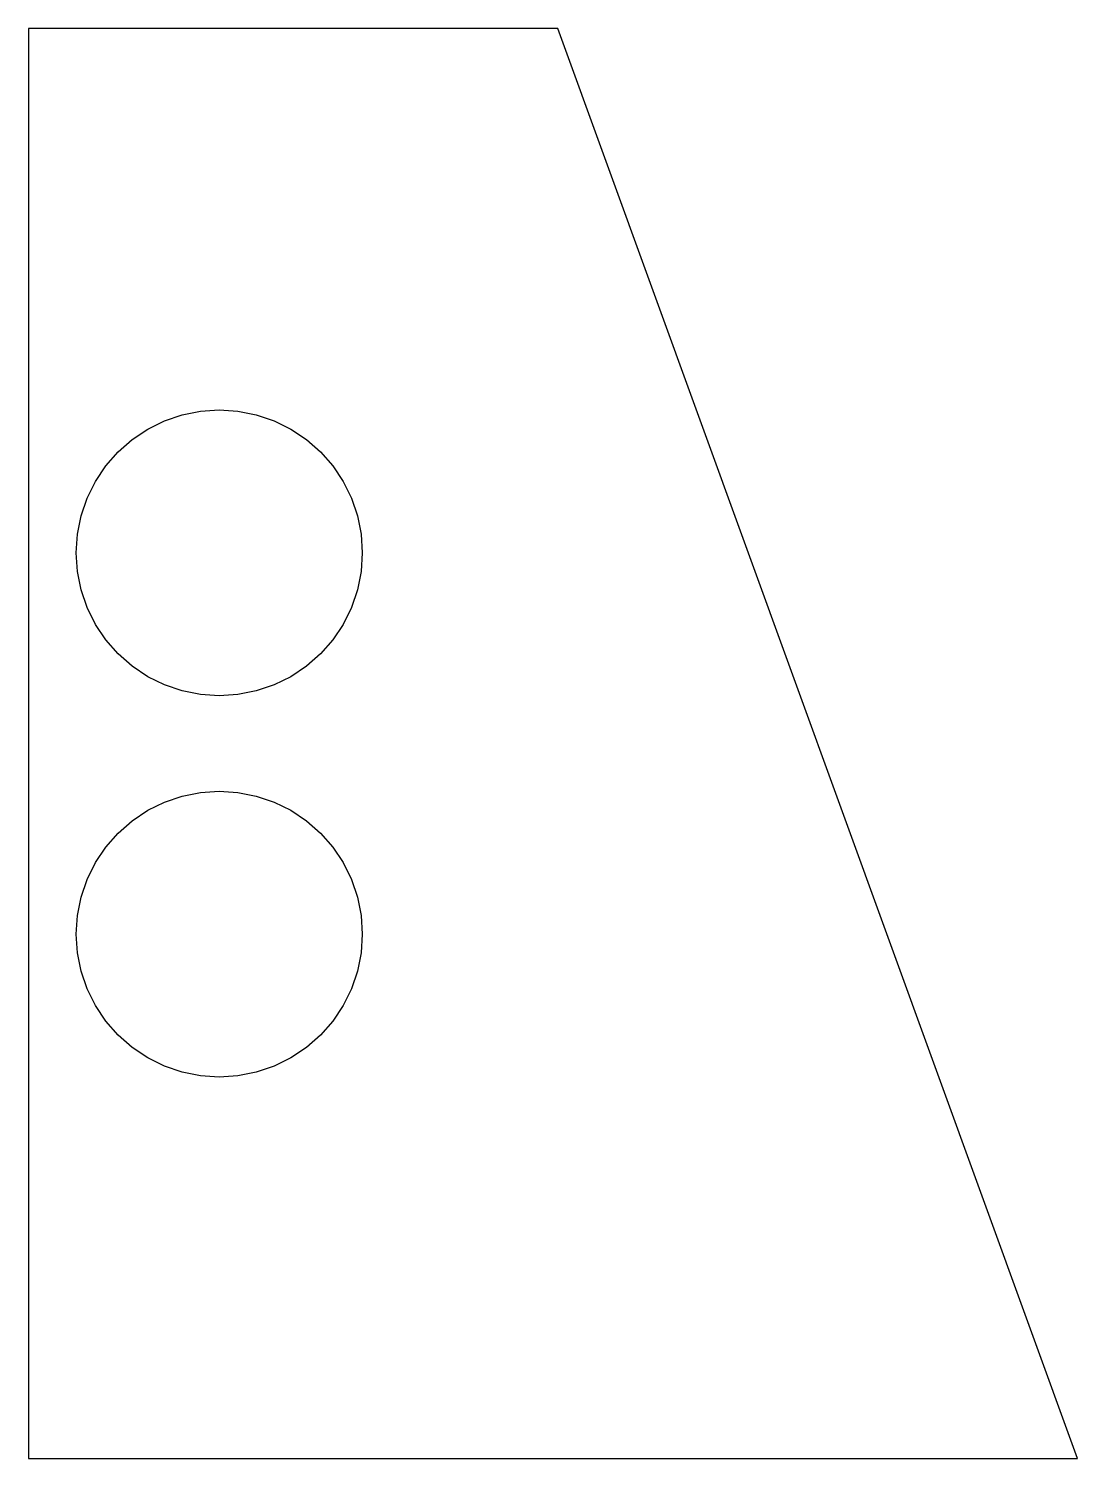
# Model space of a CAD drawing. Header units: metres. Extents: x 0 to 110, y 0 to 150.
import ezdxf

# ---------------------------------------------------------------- set-up
doc = ezdxf.new("R2010")
doc.units = ezdxf.units.M

msp = doc.modelspace()

# ---------------------------------------------------------------- linework, layer by layer
for p, q in [((55.5, 150), (0, 150)), ((0, 150), (0, 0)), ((110, 0), (55.5, 150)), ((16.1177, 109.489), (18.0421, 109.872)), ((18.0421, 109.872), (20, 110)), ((20, 110), (21.9579, 109.872)), ((21.9579, 109.872), (23.8823, 109.489)), ((12.5, 107.99), (14.2597, 108.858)), ((14.2597, 108.858), (16.1177, 109.489)), ((23.8823, 109.489), (25.7402, 108.858)), ((25.7402, 108.858), (27.5, 107.99)), ((9.39339, 105.607), (10.8686, 106.9)), ((10.8686, 106.9), (12.5, 107.99)), ((27.5, 107.99), (29.1314, 106.9)), ((29.1314, 106.9), (30.6066, 105.607)), ((8.09969, 104.131), (9.39339, 105.607)), ((30.6066, 105.607), (31.9003, 104.131)), ((7.00961, 102.5), (8.09969, 104.131)), ((31.9003, 104.131), (32.9904, 102.5)), ((6.1418, 100.74), (7.00961, 102.5)), ((32.9904, 102.5), (33.8582, 100.74)), ((5.51111, 98.8823), (6.1418, 100.74)), ((33.8582, 100.74), (34.4889, 98.8823)), ((5.12833, 96.9579), (5.51111, 98.8823)), ((34.4889, 98.8823), (34.8717, 96.9579)), ((5, 95), (5.12833, 96.9579)), ((34.8717, 96.9579), (35, 95)), ((5.12833, 93.0421), (5, 95)), ((35, 95), (34.8717, 93.0421)), ((5.51111, 91.1177), (5.12833, 93.0421)), ((34.8717, 93.0421), (34.4889, 91.1177)), ((6.1418, 89.2597), (5.51111, 91.1177)), ((34.4889, 91.1177), (33.8582, 89.2597)), ((7.00961, 87.5), (6.1418, 89.2597)), ((33.8582, 89.2597), (32.9904, 87.5)), ((8.09969, 85.8686), (7.00961, 87.5)), ((32.9904, 87.5), (31.9003, 85.8686)), ((9.39339, 84.3934), (8.09969, 85.8686)), ((31.9003, 85.8686), (30.6066, 84.3934)), ((10.8686, 83.0997), (9.39339, 84.3934)), ((30.6066, 84.3934), (29.1314, 83.0997)), ((12.5, 82.0096), (10.8686, 83.0997)), ((29.1314, 83.0997), (27.5, 82.0096)), ((14.2597, 81.1418), (12.5, 82.0096)), ((16.1177, 80.5111), (14.2597, 81.1418)), ((25.7402, 81.1418), (23.8823, 80.5111)), ((27.5, 82.0096), (25.7402, 81.1418)), ((18.0421, 80.1283), (16.1177, 80.5111)), ((20, 80), (18.0421, 80.1283)), ((21.9579, 80.1283), (20, 80)), ((23.8823, 80.5111), (21.9579, 80.1283)), ((14.2597, 68.8582), (16.1177, 69.4889)), ((16.1177, 69.4889), (18.0421, 69.8717)), ((18.0421, 69.8717), (20, 70)), ((20, 70), (21.9579, 69.8717)), ((21.9579, 69.8717), (23.8823, 69.4889)), ((23.8823, 69.4889), (25.7402, 68.8582)), ((10.8686, 66.9003), (12.5, 67.9904)), ((12.5, 67.9904), (14.2597, 68.8582)), ((25.7402, 68.8582), (27.5, 67.9904)), ((27.5, 67.9904), (29.1314, 66.9003)), ((9.39339, 65.6066), (10.8686, 66.9003)), ((29.1314, 66.9003), (30.6066, 65.6066)), ((8.09969, 64.1314), (9.39339, 65.6066)), ((30.6066, 65.6066), (31.9003, 64.1314)), ((7.00961, 62.5), (8.09969, 64.1314)), ((31.9003, 64.1314), (32.9904, 62.5)), ((6.1418, 60.7402), (7.00961, 62.5)), ((32.9904, 62.5), (33.8582, 60.7402)), ((5.51111, 58.8823), (6.1418, 60.7402)), ((33.8582, 60.7402), (34.4889, 58.8823)), ((5.12833, 56.9579), (5.51111, 58.8823)), ((34.4889, 58.8823), (34.8717, 56.9579)), ((5, 55), (5.12833, 56.9579)), ((34.8717, 56.9579), (35, 55)), ((5.12833, 53.0421), (5, 55)), ((35, 55), (34.8717, 53.0421)), ((5.51111, 51.1177), (5.12833, 53.0421)), ((34.8717, 53.0421), (34.4889, 51.1177)), ((6.1418, 49.2597), (5.51111, 51.1177)), ((34.4889, 51.1177), (33.8582, 49.2597)), ((7.00961, 47.5), (6.1418, 49.2597)), ((33.8582, 49.2597), (32.9904, 47.5)), ((8.09969, 45.8686), (7.00961, 47.5)), ((32.9904, 47.5), (31.9003, 45.8686)), ((9.39339, 44.3934), (8.09969, 45.8686)), ((31.9003, 45.8686), (30.6066, 44.3934)), ((10.8686, 43.0997), (9.39339, 44.3934)), ((30.6066, 44.3934), (29.1314, 43.0997)), ((12.5, 42.0096), (10.8686, 43.0997)), ((14.2597, 41.1418), (12.5, 42.0096)), ((27.5, 42.0096), (25.7402, 41.1418)), ((29.1314, 43.0997), (27.5, 42.0096)), ((16.1177, 40.5111), (14.2597, 41.1418)), ((18.0421, 40.1283), (16.1177, 40.5111)), ((23.8823, 40.5111), (21.9579, 40.1283)), ((25.7402, 41.1418), (23.8823, 40.5111)), ((20, 40), (18.0421, 40.1283)), ((21.9579, 40.1283), (20, 40)), ((0, 0), (110, 0))]:
    msp.add_line(p, q)

doc.saveas('drawing.dxf')
